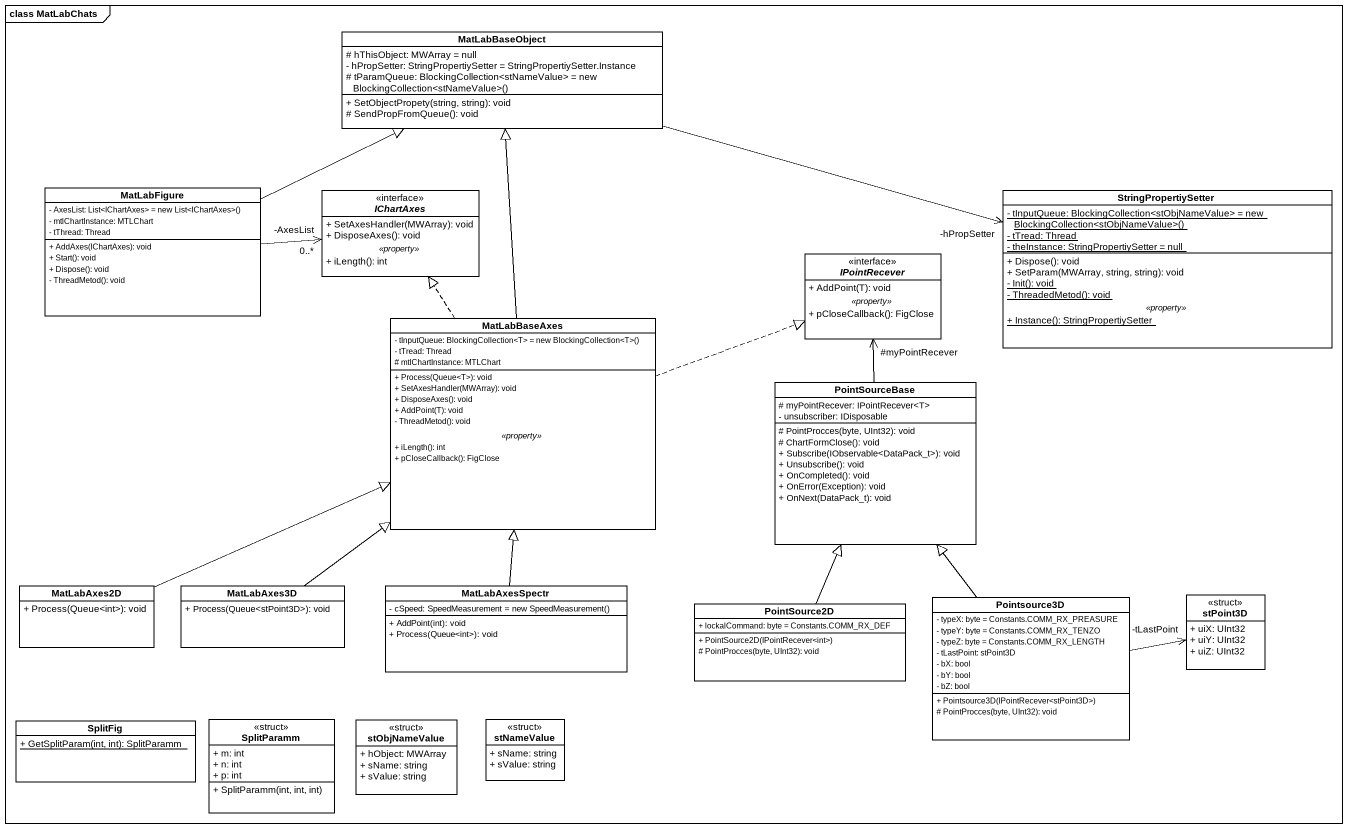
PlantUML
@startuml
mainframe class MatLabChats
hide circle
hide empty members
skinparam classAttributeIconSize 0
class MatLabBaseObject {
  # hThisObject: MWArray = null
  - hPropSetter: StringPropertiySetter = StringPropertiySetter.Instance
  {field} # tParamQueue: BlockingCollection<stNameValue> = new BlockingCollection<stNameValue>()
  + SetObjectPropety(string, string): void
  # SendPropFromQueue(): void
}
class MatLabFigure {
  {field} - AxesList: List<IChartAxes> = new List<IChartAxes>()
  - mtlChartInstance: MTLChart
  - tThread: Thread
  + AddAxes(IChartAxes): void
  + Start(): void
  + Dispose(): void
  - ThreadMetod(): void
}
interface IChartAxes <<interface>> {
  + SetAxesHandler(MWArray): void
  + DisposeAxes(): void
  .. <<property>> ..
  + iLength(): int
}
class StringPropertiySetter {
  {static} {field} - tInputQueue: BlockingCollection<stObjNameValue> = new BlockingCollection<stObjNameValue>()
  {static} - tTread: Thread
  {static} - theInstance: StringPropertiySetter = null
  --
  + Dispose(): void
  + SetParam(MWArray, string, string): void
  {static} - Init(): void
  {static} - ThreadedMetod(): void
  .. <<property>> ..
  {static} + Instance(): StringPropertiySetter
}
interface IPointRecever <<interface>> {
  + AddPoint(T): void
  .. <<property>> ..
  + pCloseCallback(): FigClose
}
class MatLabBaseAxes {
  {field} - tInputQueue: BlockingCollection<T> = new BlockingCollection<T>()
  - tTread: Thread
  # mtlChartInstance: MTLChart
  --
  + Process(Queue<T>): void
  + SetAxesHandler(MWArray): void
  + DisposeAxes(): void
  + AddPoint(T): void
  - ThreadMetod(): void
  .. <<property>> ..
  + iLength(): int
  + pCloseCallback(): FigClose
}
class PointSourceBase {
  # myPointRecever: IPointRecever<T>
  - unsubscriber: IDisposable
  # PointProcces(byte, UInt32): void
  # ChartFormClose(): void
  + Subscribe(IObservable<DataPack_t>): void
  + Unsubscribe(): void
  + OnCompleted(): void
  + OnError(Exception): void
  + OnNext(DataPack_t): void
}
class MatLabAxes2D {
  + Process(Queue<int>): void
}
class MatLabAxes3D {
  + Process(Queue<stPoint3D>): void
}
class MatLabAxesSpectr {
  {field} - cSpeed: SpeedMeasurement = new SpeedMeasurement()
  + AddPoint(int): void
  + Process(Queue<int>): void
}
class PointSource2D {
  + lockalCommand: byte = Constants.COMM_RX_DEF
  + PointSource2D(IPointRecever<int>)
  # PointProcces(byte, UInt32): void
}
class Pointsource3D {
  - typeX: byte = Constants.COMM_RX_PREASURE
  - typeY: byte = Constants.COMM_RX_TENZO
  - typeZ: byte = Constants.COMM_RX_LENGTH
  - tLastPoint: stPoint3D
  - bX: bool
  - bY: bool
  - bZ: bool
  + Pointsource3D(IPointRecever<stPoint3D>)
  # PointProcces(byte, UInt32): void
}
class stPoint3D <<struct>> {
  + uiX: UInt32
  + uiY: UInt32
  + uiZ: UInt32
}
class SplitFig {
  {static} + GetSplitParam(int, int): SplitParamm
}
class SplitParamm <<struct>> {
  + m: int
  + n: int
  + p: int
  + SplitParamm(int, int, int)
}
class stObjNameValue <<struct>> {
  + hObject: MWArray
  + sName: string
  + sValue: string
}
class stNameValue <<struct>> {
  + sName: string
  + sValue: string
}
MatLabBaseObject -right-> "-hPropSetter" StringPropertiySetter
MatLabFigure -right-|> MatLabBaseObject
MatLabFigure -right-> "-AxesList\n0..*" IChartAxes
MatLabBaseAxes -up-|> MatLabBaseObject
MatLabBaseAxes .up.|> IChartAxes
MatLabBaseAxes .right.|> IPointRecever
PointSourceBase -up-> "#myPointRecever" IPointRecever
MatLabAxes2D -right-|> MatLabBaseAxes
MatLabAxes3D -up-|> MatLabBaseAxes
MatLabAxesSpectr -up-|> MatLabBaseAxes
PointSource2D -up-|> PointSourceBase
Pointsource3D -up-|> PointSourceBase
Pointsource3D -right-> "-tLastPoint" stPoint3D
@enduml
